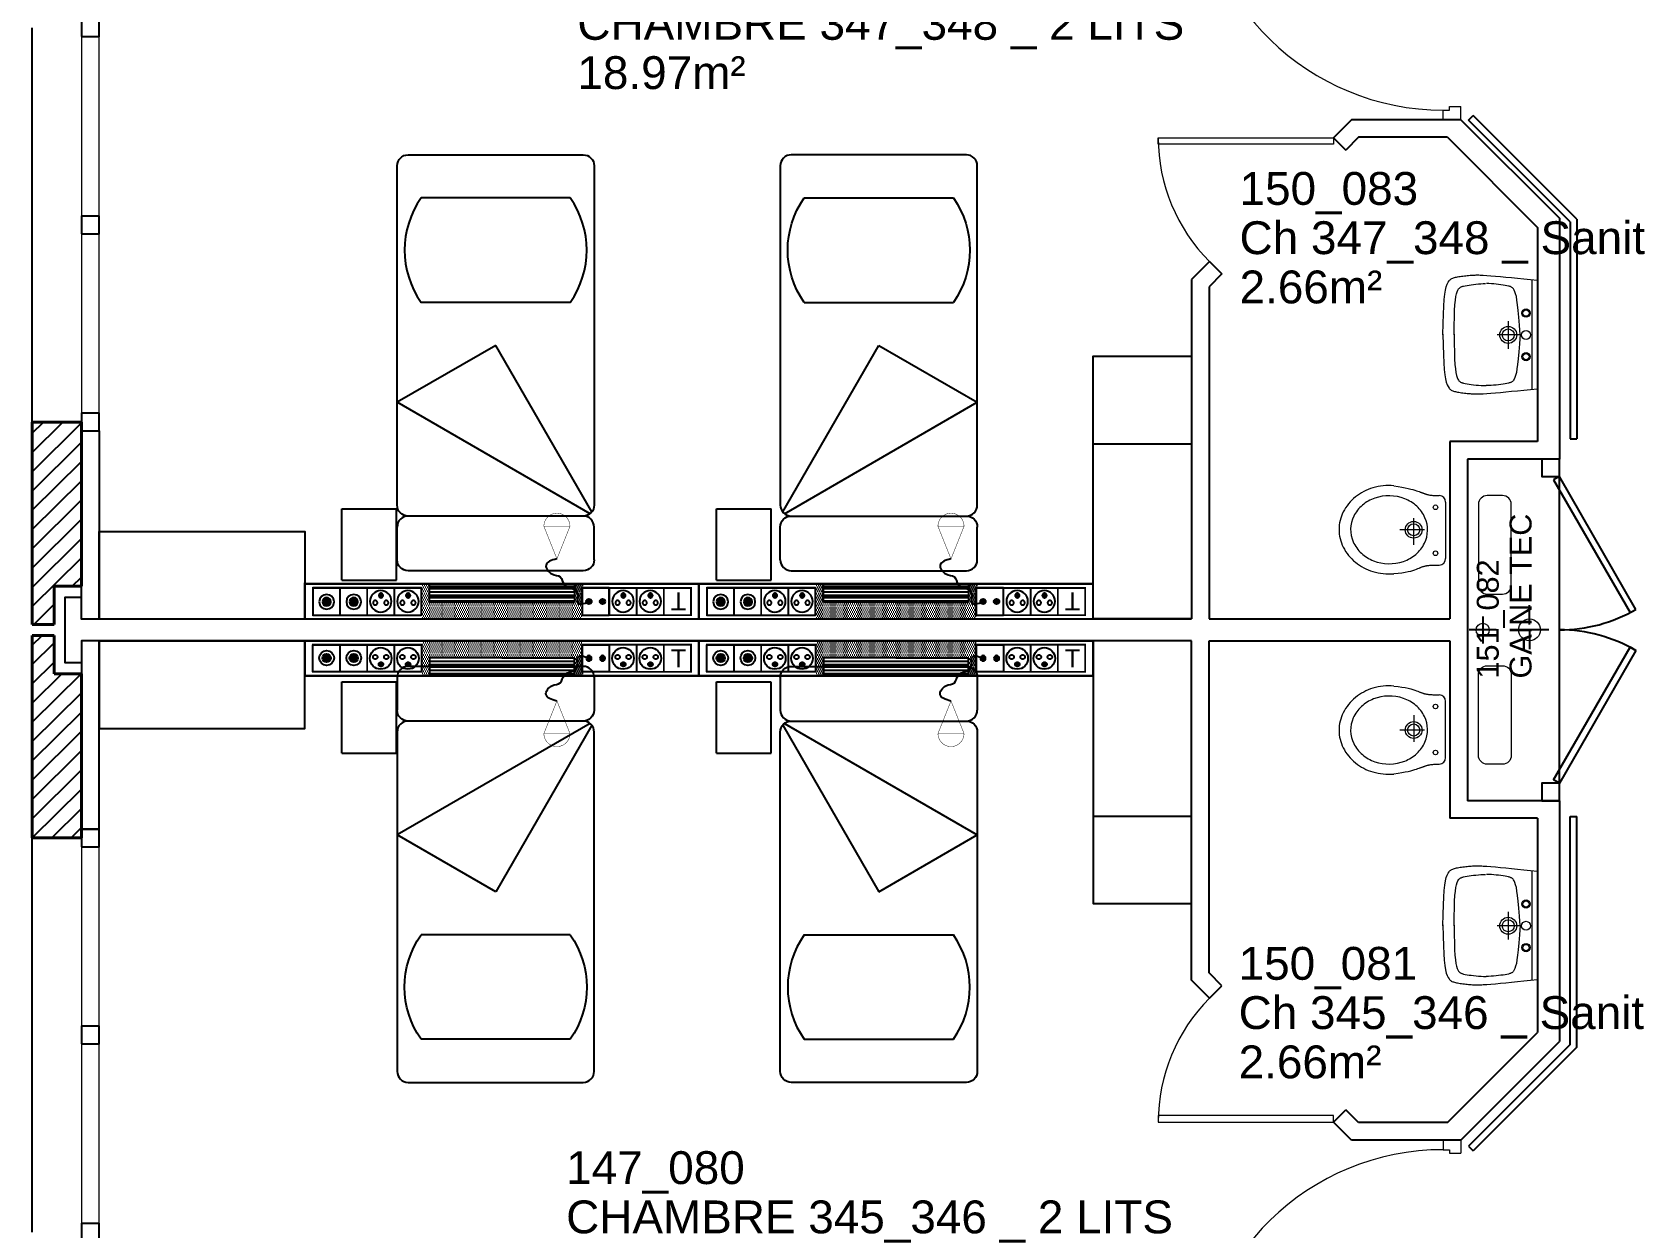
# Model space of a CAD drawing. Header units: metres. Extents: x 143.8 to 210.8, y 45.3 to 115.9.
# Drawn here: x 143.8 to 151.17, y 79.02 to 84.48 of the extents above; entities that cross this region are included whole.
import ezdxf

# ---------------------------------------------------------------- set-up
doc = ezdxf.new("R2010")
doc.units = ezdxf.units.M
doc.header["$LTSCALE"] = 0.6
doc.header["$MEASUREMENT"] = 0
doc.linetypes.add('CONTINU', pattern=[0])
doc.linetypes.add('HIDDEN2', pattern=[0.1875, 0.125, -0.0625])
doc.layers.get('0').update_dxf_attribs({"linetype": 'CONTINUOUS'})
for name, color, linetype in [('009 main courant', 181, 'CONTINUOUS'), ('400 Lits', 150, 'CONTINUOUS'), ('A_AGENC', 204, 'CONTINUOUS'), ('A_EQMP', 142, 'CONTINUOUS'), ('A_Etiqu_Gaine', 8, 'CONTINUOUS'), ('A_Etiqu_Gaine_code', 8, 'CONTINUOUS'), ('A_Etiqu_Local', 8, 'CONTINUOUS'), ('A_HACH_STRUC', 7, 'CONTINUOUS'), ('A_MUR_CLOIS', 8, 'CONTINU'), ('A_MURS_ALÈG', 7, 'CONTINU')]:
    doc.layers.add(name, color=color, linetype=linetype)
for name, color, linetype, lineweight in [('A_CHASS', 4, 'CONTINU', 0), ('A_MURS_STRU', 7, 'CONTINU', 40), ('A_PORTE', 8, 'CONTINU', 0), ('A_SANI', 5, 'CONTINU', 0)]:
    doc.layers.add(name, color=color, linetype=linetype, lineweight=lineweight)
doc.styles.add('Attribut', font='arial.ttf')
pattern_1 = [(0, (-148.712983, -85.579135), (0.0046875, 0.009375), [0, -0.009375])]

# ---------------------------------------------------------------- blocks, each defined once
blk = doc.blocks.new('TIRETTE-LIT')
at = {"layer": 'A_EQMP'}
h = blk.add_hatch(color=256, dxfattribs=at)
h.paths.add_polyline_path([(8.95, 3.75, 1), (6.05, 3.75, 1)])
h.paths.add_polyline_path([(6.05, -3.75, 1), (8.95, -3.75, 1)])
for p, q in [((0, 7.5), (0, -7.5)), ((15, 7.5), (0, 7.5)), ((15, -7.5), (15, 7.5)), ((0, -7.5), (15, -7.5))]:
    blk.add_line(p, q, dxfattribs=at)
at = {"layer": 'A_EQMP', "const_width": 0.24}
for points in [[(31.04, 21.42), (49.04, 28.62)], [(49.04, 28.62), (49.04, 14.22)], [(31.04, 21.42), (49.04, 14.22)]]:
    blk.add_lwpolyline(points, dxfattribs=at)
for points in [[(49.04, 14.22, 1), (49.04, 28.62, 1)], [(49.04, 27.42, 1.477033), (49.04, 27.42)]]:
    blk.add_lwpolyline(points, format="xyb", dxfattribs=at)
at = {"layer": 'A_EQMP'}
for centre in [(7.5, 3.75), (7.5, -3.75)]:
    blk.add_circle(centre, 1.45, dxfattribs=at)
blk.add_spline([(31.1, 21.54), (27.52, 27.45), (22.69, 24.22), (21.08, 19.57), (16.82, 17.32), (12.68, 10.42), (6.83, 9.91), (7.17, 3.87)], degree=3, dxfattribs=at)
blk = doc.blocks.new('A$C01C47C35')
at = {"layer": 'A_EQMP', "linetype": 'Continuous'}
h = blk.add_hatch(dxfattribs=at)
h.set_pattern_fill('DOTS', color=256, scale=0.15, style=0)
h.set_pattern_definition(pattern_1)
edge = h.paths.add_edge_path()
edge.add_line((1.2716, 0.4664), (1.2726, 0.4664))
edge.add_line((1.2726, 0.4664), (1.2726, 0.4839))
edge.add_line((1.2726, 0.4839), (0.5387, 0.4839))
edge.add_line((0.5387, 0.4839), (0.5387, 0.3239))
edge.add_line((0.5387, 0.3239), (0.574, 0.3239))
edge.add_line((0.574, 0.3239), (0.574, 0.4066))
edge.add_line((0.574, 0.4066), (0.905, 0.4066))
edge.add_line((0.905, 0.4066), (1.236, 0.4066))
edge.add_line((1.236, 0.4066), (1.236, 0.3499))
edge.add_spline(control_points=[(1.236, 0.3499), (1.2411, 0.3527), (1.2564, 0.3661), (1.2412, 0.4135), (1.2624, 0.4158), (1.2716, 0.4145)], knot_values=[28.337457, 28.337457, 28.337457, 28.337457, 30.502349, 36.382785, 39.476515, 39.476515, 39.476515, 39.476515], degree=3, periodic=0)
edge.add_line((1.2716, 0.4145), (1.2716, 0.4664))
at = {"layer": 'A_EQMP', "linetype": 'HIDDEN2'}
for points in [[(0.1237, 0.4052, 1), (0.0853, 0.4052, 1)], [(0.2478, 0.4052, 1), (0.2095, 0.4052, 1)], [(0.3424, 0.3767, 1), (0.3629, 0.3767, 1)], [(0.4665, 0.3767, 1), (0.487, 0.3767, 1)], [(1.4493, 0.3767, 1), (1.4697, 0.3767, 1)], [(1.5734, 0.3767, 1), (1.5939, 0.3767, 1)]]:
    blk.add_hatch(color=256, dxfattribs=at).paths.add_polyline_path(points)
at = {"layer": 'A_EQMP'}
h = blk.add_hatch(dxfattribs=at)
h.set_pattern_fill('PLASTI', color=1, scale=0.16551, style=0)
h.set_pattern_definition([(360, (-8.3594, 6.80946), (1e-17, 0.04137741), []), (360, (-8.3594, 6.81463), (1e-17, 0.04137741), []), (360, (-8.3594, 6.819804), (1e-17, 0.04137741), []), (360, (-8.3594, 6.83532), (1e-17, 0.04137741), [])])
h.paths.add_polyline_path([(1.236, 0.3239), (1.236, 0.4066), (0.905, 0.4066), (0.574, 0.4066), (0.574, 0.3239)])
at = {"layer": 'A_EQMP', "linetype": 'Continuous'}
h = blk.add_hatch(dxfattribs=at)
h.set_pattern_fill('DOTS', color=256, scale=0.15, style=0)
h.set_pattern_definition(pattern_1)
edge = h.paths.add_edge_path()
edge.add_spline(control_points=[(1.2716, 0.4145), (1.2624, 0.4158), (1.2412, 0.4135), (1.2564, 0.3661), (1.2411, 0.3527), (1.236, 0.3499)], knot_values=[28.337457, 28.337457, 28.337457, 28.337457, 31.431187, 37.311623, 39.476515, 39.476515, 39.476515, 39.476515], degree=3, periodic=0)
edge.add_line((1.236, 0.3499), (1.236, 0.3239))
edge.add_line((1.236, 0.3239), (1.2739, 0.3239))
edge.add_line((1.2739, 0.3239), (1.2739, 0.3423))
edge.add_line((1.2739, 0.3423), (1.2722, 0.3423))
edge.add_line((1.2722, 0.3423), (1.2722, 0.3423))
edge.add_line((1.2722, 0.3423), (1.2716, 0.3423))
edge.add_line((1.2716, 0.3423), (1.2716, 0.4145))
at = {"layer": 'A_EQMP'}
for p, q in [((0.574, 0.4066), (0.574, 0.3239)), ((0.905, 0.4066), (0.574, 0.4066)), ((0.905, 0.4066), (1.236, 0.4066)), ((1.236, 0.3239), (1.236, 0.4066)), ((0.574, 0.3239), (1.236, 0.3239))]:
    blk.add_line(p, q, dxfattribs=at)
for points, const_width in [([(1.805, 0.3239), (1.805, 0.4839), (0.005, 0.4839), (0.005, 0.3239)], 0.01), ([(0.5378, 0.3423), (0.5378, 0.4664), (0.0412, 0.4664), (0.0412, 0.3423)], 0.00828), ([(1.7688, 0.3423), (1.7688, 0.4664), (1.2722, 0.4664), (1.2722, 0.3423)], 0.00828)]:
    blk.add_lwpolyline(points, close=True, dxfattribs=dict(at, const_width=const_width))
at = {"layer": 'A_EQMP', "linetype": 'Continuous'}
blk.add_lwpolyline([(0.0412, 0.4664), (0.5378, 0.4664), (0.5378, 0.3423), (0.0412, 0.3423)], close=True, dxfattribs=at)
at = {"layer": 'A_EQMP', "const_width": 0.00828}
for points in [[(0.1654, 0.4664), (0.1654, 0.3423)], [(0.2895, 0.4664), (0.2895, 0.3423)], [(0.2895, 0.4664), (0.2895, 0.3423)], [(0.4136, 0.4664), (0.4136, 0.3423)], [(1.3964, 0.4664), (1.3964, 0.3423)], [(1.5205, 0.4664), (1.5205, 0.3423)], [(1.6446, 0.4664), (1.6446, 0.3423)], [(1.7688, 0.4664), (1.7688, 0.3423)]]:
    blk.add_lwpolyline(points, dxfattribs=at)
at = {"layer": 'A_EQMP'}
for centre, radius in [((0.3517, 0.4036), 0.0493), ((0.4759, 0.4036), 0.0493), ((1.4586, 0.4036), 0.0493), ((1.5827, 0.4036), 0.0493), ((0.1045, 0.4058), 0.0338), ((0.1045, 0.4052), 0.0192), ((0.2286, 0.4058), 0.0338), ((0.2286, 0.4052), 0.0192)]:
    blk.add_circle(centre, radius, dxfattribs=at)
at = {"layer": 'A_EQMP', "linetype": 'HIDDEN2'}
for centre in [(0.3265, 0.41), (0.3526, 0.3767), (0.3769, 0.41), (0.4506, 0.41), (0.4768, 0.3767), (0.5011, 0.41), (1.4334, 0.41), (1.4595, 0.3767), (1.4838, 0.41), (1.5575, 0.41), (1.5836, 0.3767), (1.6079, 0.41)]:
    blk.add_circle(centre, 0.0102, dxfattribs=at)
at = {"layer": 'A_EQMP', "linetype": 'HIDDEN2', "xscale": -0.00827548159, "yscale": 0.00827548159, "zscale": 0.00827548159, "rotation": 90}
blk.add_blockref('TIRETTE-LIT', (1.3337, 0.4664), dxfattribs=at)
at = {"layer": 'A_EQMP', "linetype": 'HIDDEN2', "insert": (1.6759, 0.4453), "char_height": 0.082755, "width": 0.124132, "attachment_point": 1}
blk.add_mtext('\\fArial|b0|i0|c0|p34;T', dxfattribs=at)
blk = doc.blocks.new('A_Etiqu_Local')
at = {"style": 'Attribut', "flags": 1}
for tag, p in [('CODE_HOPITAL', (-0.4463, 1.632)), ('CODE_SITE', (-0.4463, 1.407)), ('CODE_BATIMENT', (-0.4463, 1.182)), ('CODE_SECTEUR', (-0.4463, 0.957)), ('CODE_ETAGE', (-0.4463, 0.732)), ('NOM_NORMALISE', (-0.4463, -0.843)), ('SECTEUR_ACTIVITE', (-0.4463, -1.068)), ('SOUS_SECTEUR_ACTIVITE', (-0.4463, -1.293)), ('VOLUME', (-0.4463, -1.518)), ('SERVICE', (-0.4463, -1.743)), ('CODE_UG', (-0.4463, -1.968)), ('CODE_UA', (-0.4463, -2.193)), ('CODE_POLE', (-0.4463, -2.418)), ('OCCUPANT_EXTERNE', (-0.4463, -2.643)), ('DISPONIBILITE', (-0.4463, -2.868)), ('ACCES_HANDICAPES', (-0.4463, -3.093)), ('NATURE_SOL', (-0.4463, -3.318)), ('RISQUE_LABORATOIRE', (-0.4463, -3.543)), ('AMIANTE', (-0.4463, -3.768))]:
    blk.add_attdef(tag, p, '', height=0.15, dxfattribs=at)
at = {"layer": 'A_Etiqu_Local', "style": 'Attribut'}
for tag, p in [('CODE_PIECE', (-0.4463, 0.282)), ('NOM_USAGE', (-0.4463, 0.057)), ('SURFACE', (-0.4463, -0.168))]:
    blk.add_attdef(tag, p, '', height=0.15, dxfattribs=at)
blk = doc.blocks.new('A_Etiqu_Gaine')
at = {"style": 'Attribut', "flags": 1}
for tag, p in [('CODE_HOPITAL', (-0.4323, 0.8651)), ('CODE_SITE', (-0.4323, 0.7151)), ('CODE_BATIMENT', (-0.4323, 0.5651)), ('CODE_SECTEUR', (-0.4323, 0.4151)), ('CODE_ETAGE', (-0.4323, 0.2651)), ('NOM_NORMALISE', (-0.4323, -0.3349)), ('SECTEUR_ACTIVITE', (-0.4323, -0.4849)), ('SOUS_SECTEUR_ACTIVITE', (-0.4323, -0.6349)), ('SURFACE', (-0.4323, -0.7849)), ('CODE_UG', (-0.4323, -0.9349)), ('CODE_POLE', (-0.4323, -1.0849)), ('AMIANTE', (-0.4323, -1.2349))]:
    blk.add_attdef(tag, p, '', height=0.1, dxfattribs=at)
at = {"layer": 'A_Etiqu_Gaine', "style": 'Attribut'}
blk.add_attdef('NOM_USAGE', (-0.4323, -0.1849), '', height=0.1, dxfattribs=at)
at = {"layer": 'A_Etiqu_Gaine_code', "style": 'Attribut'}
blk.add_attdef('CODE_PIECE', (-0.4323, -0.0349), '', height=0.1, dxfattribs=at)
blk = doc.blocks.new('BROCA2-G6')
at = {"layer": '400 Lits', "linetype": 'Continuous'}
for p, q in [((2.225049, 36.125378), (2.225049, 35.975384)), ((3.12505, 36.125378), (3.12505, 35.975384)), ((2.235936, 35.906525), (2.675049, 35.145954)), ((2.243905, 35.914494), (3.12505, 35.405766)), ((2.275048, 35.925381), (3.075051, 35.925381)), ((2.675049, 35.145954), (3.12505, 35.405766))]:
    blk.add_line(p, q, dxfattribs=at)
for points in [[(2.225049, 36.125378, -0.414214), (2.275048, 36.175378), (3.075051, 36.175381, -0.414214), (3.125051, 36.125378)], [(2.225049, 35.975384, 0.414213), (2.275048, 35.925384), (3.075051, 35.925381, 0.414214), (3.125051, 35.975384)], [(3.12505, 35.875652), (3.12505, 34.325382, -0.414213), (3.075051, 34.275382), (2.275048, 34.275379, -0.414214), (2.225048, 34.325382), (2.225049, 35.875652)], [(2.225049, 35.875378, -0.414214), (2.275048, 35.925378), (3.075051, 35.925381, -0.414214), (3.125051, 35.875378)]]:
    blk.add_lwpolyline(points, format="xyb", dxfattribs=at)
blk = doc.blocks.new('BROCA2-G128')
at = {"layer": '400 Lits', "linetype": 'Continuous'}
for p, q in [((2.33426, 34.949219), (3.015839, 34.949219)), ((2.33426, 34.472115), (3.015839, 34.472115))]:
    blk.add_line(p, q, dxfattribs=at)
for start, end in [(145.007771, 214.992539), (325.007913, 34.991933)]:
    blk.add_arc((2.675049, 34.710667), 0.415985, start, end, dxfattribs=at)

msp = doc.modelspace()

# ---------------------------------------------------------------- hatches: boundary and pattern name
at = {"layer": 'A_HACH_STRUC'}
h = msp.add_hatch(dxfattribs=at)
h.set_pattern_fill('ANSI31', color=8, scale=0.5, angle=359.76959, style=0)
h.set_pattern_definition([(44.7696, (143.799855, 80.796205), (-0.044016, 0.0443715), [])])
h.paths.add_polyline_path([(144.0249, 82.696), (143.7999, 82.696), (143.7999, 81.7711), (143.8999, 81.7711), (143.8999, 81.9461), (144.0249, 81.9461)])
h.paths.add_polyline_path([(144.0249, 81.5461), (143.8999, 81.5461), (143.8999, 81.7211), (143.7999, 81.7211), (143.7999, 80.7962), (144.0249, 80.7962)])

# ---------------------------------------------------------------- linework, layer by layer
at = {"layer": '009 main courant', "color": 8, "linetype": 'Continuous'}
for p, q in [((150.3603, 84.0743), (150.3815, 84.0955)), ((150.8249, 83.6096), (150.3603, 84.0743)), ((150.8549, 83.622), (150.3815, 84.0955)), ((150.8249, 83.6096), (150.8249, 82.6186)), ((150.8549, 83.622), (150.8549, 82.6186)), ((150.8249, 82.6187), (150.8549, 82.6186)), ((150.8249, 80.8945), (150.8549, 80.8946)), ((150.8249, 79.8536), (150.8249, 80.8946)), ((150.8549, 79.8412), (150.8549, 80.8946)), ((150.8249, 79.8536), (150.3603, 79.389)), ((150.8549, 79.8412), (150.3815, 79.3678)), ((150.3603, 79.389), (150.3815, 79.3678))]:
    msp.add_line(p, q, dxfattribs=at)
at = {"layer": 'A_AGENC', "color": 8, "linetype": 'Continuous'}
for p, q in [((150.7749, 82.4465), (150.7489, 82.4315)), ((150.7489, 82.4315), (151.0989, 81.8253)), ((151.1249, 81.8403), (150.7749, 82.4465)), ((151.0989, 81.8253), (151.1249, 81.8403)), ((150.7489, 81.0615), (151.0989, 81.6677)), ((151.1249, 81.6527), (150.7749, 81.0465)), ((151.0989, 81.6677), (151.1249, 81.6527)), ((150.7749, 81.0465), (150.7489, 81.0615))]:
    msp.add_line(p, q, dxfattribs=at)
for points in [[(150.7749, 82.5265), (150.6949, 82.5265), (150.6949, 82.4465), (150.7749, 82.4465)], [(150.7749, 81.0465), (150.6949, 81.0465), (150.6949, 80.9665), (150.7749, 80.9665), (150.7749, 82.5265)]]:
    msp.add_lwpolyline(points, dxfattribs=at)
for centre, start, end in [((150.7749, 82.4465), 270, 300), ((150.7749, 81.0465), 59.99999, 90)]:
    msp.add_arc(centre, 0.7, start, end, dxfattribs=at)
at = {"layer": 'A_CHASS', "color": 8, "linetype": 'Continuous'}
for p, q in [((144.0249, 84.456), (144.0249, 82.736)), ((144.1049, 82.736), (144.1049, 84.456)), ((144.0249, 80.7561), (144.0249, 79.0361)), ((144.1049, 79.0361), (144.1049, 80.7561))]:
    msp.add_line(p, q, dxfattribs=at)
at = {"layer": 'A_EQMP', "color": 8, "linetype": 'Continuous'}
for p, q in [((148.6449, 82.5967), (149.0949, 82.5967)), ((145.2134, 82.2994), (145.4634, 82.2994)), ((145.2134, 81.9743), (145.2134, 82.2994)), ((145.4634, 81.9743), (145.4634, 82.2994)), ((146.9249, 82.2994), (147.1749, 82.2994)), ((146.9249, 81.9743), (146.9249, 82.2994)), ((147.1749, 81.9743), (147.1749, 82.2994)), ((145.2134, 81.9743), (145.4634, 81.9743)), ((146.9249, 81.9743), (147.1749, 81.9743)), ((150.6387, 81.7716), (150.6387, 81.8595)), ((150.4249, 81.8081), (150.4249, 81.6851)), ((150.4864, 81.7466), (150.3634, 81.7466)), ((150.7265, 81.7466), (150.5508, 81.7466)), ((150.6387, 81.7466), (150.6387, 81.6587)), ((145.2134, 81.1836), (145.2134, 81.5088)), ((145.2134, 81.5088), (145.4634, 81.5088)), ((145.4634, 81.1831), (145.4634, 81.5082)), ((146.9249, 81.1836), (146.9249, 81.5088)), ((146.9249, 81.5088), (147.1749, 81.5088)), ((147.1749, 81.1831), (147.1749, 81.5082)), ((145.2134, 81.1836), (145.4634, 81.1836)), ((146.9249, 81.1836), (147.1749, 81.1836)), ((148.6449, 80.8965), (149.0949, 80.8965))]:
    msp.add_line(p, q, dxfattribs=at)
for points in [[(149.0949, 81.7967), (148.6449, 81.7967), (148.6449, 82.9967), (149.0949, 82.9967)], [(145.0449, 81.796), (144.1049, 81.796), (144.1049, 82.196), (145.0449, 82.196)], [(145.0449, 81.6958), (144.1049, 81.6958), (144.1049, 81.2958), (145.0449, 81.2958)], [(149.0949, 81.6965), (148.6449, 81.6965), (148.6449, 80.4965), (149.0949, 80.4965)]]:
    msp.add_lwpolyline(points, close=True, dxfattribs=at)
at = {"layer": 'A_MUR_CLOIS', "color": 8, "linetype": 'Continuous'}
for p, q in [((149.8249, 84.0765), (149.7428, 83.9944)), ((150.3249, 84.0765), (149.8249, 84.0765)), ((150.3249, 84.0765), (150.7749, 83.6265)), ((149.7428, 83.9944), (149.7993, 83.9378)), ((149.8581, 83.9965), (149.7993, 83.9378)), ((150.2635, 83.9965), (149.8581, 83.9965)), ((150.2635, 83.9965), (150.6749, 83.5851)), ((150.7749, 83.6265), (150.7749, 82.5265)), ((150.6749, 83.5851), (150.6749, 82.6065)), ((149.1771, 83.4287), (149.0949, 83.3465)), ((149.1771, 83.4287), (149.2336, 83.3721)), ((149.0949, 83.3465), (149.0949, 81.7965)), ((149.2336, 83.3721), (149.1749, 83.3134)), ((149.1749, 83.3134), (149.1749, 81.7965)), ((150.6749, 82.6065), (150.2754, 82.6065)), ((150.2754, 82.6065), (150.2754, 81.7965)), ((150.7749, 82.5265), (150.3554, 82.5265)), ((150.3554, 82.5265), (150.3554, 80.9665)), ((144.0249, 81.7965), (149.0949, 81.7965)), ((149.1749, 81.7965), (150.2754, 81.7965)), ((149.0949, 81.6965), (144.0249, 81.6965)), ((149.0949, 80.1465), (149.0949, 81.6965)), ((149.1749, 80.1796), (149.1749, 81.6965)), ((149.1749, 81.6965), (150.2754, 81.6965)), ((150.2754, 81.6965), (150.2754, 80.8865)), ((150.7749, 80.9665), (150.3554, 80.9665)), ((150.7749, 80.9665), (150.7749, 79.8665)), ((150.6749, 80.8865), (150.2754, 80.8865)), ((150.6749, 80.8865), (150.6749, 79.9079)), ((149.1771, 80.0644), (149.0949, 80.1465)), ((149.2336, 80.1209), (149.1749, 80.1796)), ((149.1771, 80.0644), (149.2336, 80.1209)), ((150.2635, 79.4965), (150.6749, 79.9079)), ((150.3249, 79.4165), (150.7749, 79.8665)), ((149.7428, 79.4987), (149.7993, 79.5552)), ((149.8581, 79.4965), (149.7993, 79.5552)), ((149.8249, 79.4165), (149.7428, 79.4987)), ((150.2635, 79.4965), (149.8581, 79.4965)), ((150.3249, 79.4165), (149.8249, 79.4165))]:
    msp.add_line(p, q, dxfattribs=at)
for points in [[(144.0249, 84.456), (144.1049, 84.456), (144.1049, 84.536), (144.0249, 84.536)], [(144.0249, 83.556), (144.1049, 83.556), (144.1049, 83.636), (144.0249, 83.636)], [(144.0249, 82.656), (144.1049, 82.656), (144.1049, 82.736), (144.0249, 82.736)], [(144.0249, 82.656), (144.1049, 82.656), (144.1049, 81.7959), (144.0249, 81.7959)], [(144.0249, 80.8361), (144.1049, 80.8361), (144.1049, 81.6962), (144.0249, 81.6962)], [(144.0249, 80.7561), (144.1049, 80.7561), (144.1049, 80.8361), (144.0249, 80.8361)], [(144.0249, 79.8561), (144.1049, 79.8561), (144.1049, 79.9361), (144.0249, 79.9361)], [(144.0249, 78.9561), (144.1049, 78.9561), (144.1049, 79.0361), (144.0249, 79.0361)]]:
    msp.add_lwpolyline(points, close=True, dxfattribs=at)
msp.add_lwpolyline([(144.0249, 81.5961), (143.9499, 81.5961), (143.9499, 81.8961), (144.0249, 81.8961)], dxfattribs=at)
at = {"layer": 'A_MURS_ALÈG', "color": 8, "ltscale": 200}
for p, q in [((143.7999, 82.696), (143.7999, 84.4963)), ((143.7999, 78.9961), (143.7999, 80.7962))]:
    msp.add_line(p, q, dxfattribs=at)
at = {"layer": 'A_MURS_STRU', "color": 8, "linetype": 'Continuous'}
for p, q in [((143.7999, 82.696), (144.0249, 82.696)), ((143.7999, 81.7711), (143.7999, 82.696)), ((144.0249, 81.9461), (144.0249, 82.696)), ((143.8999, 81.9461), (144.0249, 81.9461)), ((143.8999, 81.7711), (143.8999, 81.9461)), ((143.7999, 81.7711), (143.8999, 81.7711)), ((143.7999, 81.7211), (143.7999, 80.7962)), ((143.7999, 81.7211), (143.8999, 81.7211)), ((143.8999, 81.7211), (143.8999, 81.5461)), ((143.8999, 81.5461), (144.0249, 81.5461)), ((144.0249, 81.5461), (144.0249, 80.7962)), ((143.7999, 80.7962), (144.0249, 80.7962))]:
    msp.add_line(p, q, dxfattribs=at)
at = {"layer": 'A_PORTE', "color": 8, "linetype": 'Continuous'}
for p, q in [((150.2449, 84.1204), (150.2727, 84.1204)), ((150.2449, 84.0765), (150.2449, 84.1204)), ((150.2727, 84.1364), (150.3249, 84.1364)), ((150.2727, 84.1204), (150.2727, 84.1364)), ((150.3249, 84.0765), (150.3249, 84.1364)), ((150.3249, 84.0765), (150.2449, 84.0765)), ((150.3249, 79.4165), (150.2449, 79.4165)), ((150.2449, 79.4165), (150.2449, 79.3726)), ((150.3249, 79.4165), (150.3249, 79.3566)), ((150.2449, 79.3726), (150.2727, 79.3726)), ((150.2727, 79.3726), (150.2727, 79.3566)), ((150.2727, 79.3566), (150.3249, 79.3566))]:
    msp.add_line(p, q, dxfattribs=at)
for points in [[(149.7428, 83.9644), (148.9428, 83.9644), (148.9428, 83.9944), (149.7428, 83.9944)], [(149.7428, 79.5287), (148.9428, 79.5287), (148.9428, 79.4987), (149.7428, 79.4987)]]:
    msp.add_lwpolyline(points, close=True, dxfattribs=at)
for centre, radius, start, end in [((150.2449, 85.2524), 1.132, 181.51862, 270), ((149.7428, 83.9944), 0.8, 179.99999, 225.00001), ((149.7428, 79.4987), 0.8, 134.99999, 179.99999), ((150.2449, 78.2406), 1.132, 90, 178.48138)]:
    msp.add_arc(centre, radius, start, end, dxfattribs=at)
at = {"layer": 'A_SANI', "color": 8, "linetype": 'Continuous'}
for p, q in [((150.255, 83.2988), (150.2584, 83.3139)), ((150.2584, 83.3139), (150.2623, 83.3254)), ((150.2623, 83.3254), (150.2665, 83.3341)), ((150.2665, 83.3341), (150.271, 83.3408)), ((150.271, 83.3408), (150.2734, 83.3435)), ((150.2734, 83.3435), (150.2759, 83.3459)), ((150.2759, 83.3459), (150.2786, 83.3481)), ((150.2786, 83.3481), (150.2814, 83.35)), ((150.2814, 83.35), (150.2845, 83.3516)), ((150.2845, 83.3516), (150.2878, 83.3531)), ((150.2878, 83.3531), (150.2915, 83.3545)), ((150.2915, 83.3545), (150.2956, 83.3557)), ((150.2956, 83.3557), (150.3, 83.3568)), ((150.3, 83.3568), (150.3048, 83.3579)), ((150.3048, 83.3579), (150.3102, 83.3589)), ((150.3102, 83.3589), (150.3159, 83.3599)), ((150.3159, 83.3599), (150.3219, 83.3609)), ((150.3219, 83.3609), (150.3282, 83.3618)), ((150.3282, 83.3618), (150.3347, 83.3627)), ((150.3347, 83.3627), (150.3412, 83.3635)), ((150.3412, 83.3635), (150.3478, 83.3642)), ((150.3478, 83.3642), (150.3543, 83.3649)), ((150.3543, 83.3649), (150.3607, 83.3655)), ((150.3607, 83.3655), (150.3669, 83.3661)), ((150.3669, 83.3661), (150.3728, 83.3666)), ((150.3728, 83.3666), (150.3785, 83.3669)), ((150.3785, 83.3669), (150.3841, 83.3672)), ((150.3841, 83.3672), (150.3897, 83.3674)), ((150.3897, 83.3674), (150.3953, 83.3676)), ((150.3953, 83.3676), (150.4012, 83.3676)), ((150.4012, 83.3676), (150.4072, 83.3675)), ((150.4072, 83.3675), (150.4136, 83.3673)), ((150.4136, 83.3673), (150.4204, 83.3671)), ((150.4204, 83.3671), (150.4277, 83.3667)), ((150.4277, 83.3667), (150.444, 83.3656)), ((150.444, 83.3656), (150.4626, 83.3642)), ((150.4626, 83.3642), (150.4833, 83.3624)), ((150.4833, 83.3624), (150.5059, 83.3603)), ((150.5059, 83.3603), (150.5304, 83.3579)), ((150.5304, 83.3579), (150.5565, 83.3553)), ((150.5565, 83.3553), (150.5842, 83.3525)), ((150.5842, 83.3525), (150.6132, 83.3496)), ((150.6132, 83.3496), (150.6435, 83.3466)), ((150.6435, 83.3466), (150.6749, 83.3435)), ((150.65, 83.3435), (150.65, 82.8481)), ((150.6749, 83.3435), (150.6749, 82.8481)), ((150.247, 83.2252), (150.2492, 83.2552)), ((150.2492, 83.2552), (150.2519, 83.2795)), ((150.2519, 83.2795), (150.255, 83.2988)), ((150.244, 83.1453), (150.2452, 83.1888)), ((150.2452, 83.1888), (150.247, 83.2252)), ((150.5414, 83.1571), (150.5414, 83.0306)), ((150.2432, 83.0938), (150.244, 83.1453)), ((150.2432, 83.0978), (150.244, 83.0463)), ((150.5924, 83.0938), (150.4903, 83.0938)), ((150.244, 83.0463), (150.2452, 83.0028)), ((150.2452, 83.0028), (150.247, 82.9664)), ((150.247, 82.9664), (150.2492, 82.9364)), ((150.2492, 82.9364), (150.2519, 82.9121)), ((150.2519, 82.9121), (150.255, 82.8928)), ((150.255, 82.8928), (150.2584, 82.8777)), ((150.2584, 82.8777), (150.2623, 82.8662)), ((150.2623, 82.8662), (150.2665, 82.8575)), ((150.2665, 82.8575), (150.271, 82.8509)), ((150.271, 82.8509), (150.2734, 82.8481)), ((150.2734, 82.8481), (150.2759, 82.8457)), ((150.2759, 82.8457), (150.2786, 82.8435)), ((150.2786, 82.8435), (150.2814, 82.8416)), ((150.2814, 82.8416), (150.2845, 82.84)), ((150.2845, 82.84), (150.2878, 82.8385)), ((150.2878, 82.8385), (150.2915, 82.8371)), ((150.2915, 82.8371), (150.2956, 82.8359)), ((150.2956, 82.8359), (150.3, 82.8348)), ((150.3, 82.8348), (150.3048, 82.8337)), ((150.3048, 82.8337), (150.3102, 82.8327)), ((150.3102, 82.8327), (150.3159, 82.8317)), ((150.3159, 82.8317), (150.3219, 82.8307)), ((150.3219, 82.8307), (150.3282, 82.8298)), ((150.3282, 82.8298), (150.3347, 82.8289)), ((150.3347, 82.8289), (150.3412, 82.8281)), ((150.3412, 82.8281), (150.3478, 82.8274)), ((150.3478, 82.8274), (150.3543, 82.8267)), ((150.3543, 82.8267), (150.3607, 82.8261)), ((150.3607, 82.8261), (150.3669, 82.8255)), ((150.3669, 82.8255), (150.3728, 82.8251)), ((150.3728, 82.8251), (150.3785, 82.8247)), ((150.3785, 82.8247), (150.3841, 82.8244)), ((150.3841, 82.8244), (150.3897, 82.8242)), ((150.3897, 82.8242), (150.3953, 82.8241)), ((150.3953, 82.8241), (150.4012, 82.824)), ((150.4012, 82.824), (150.4072, 82.8241)), ((150.4072, 82.8241), (150.4136, 82.8243)), ((150.4136, 82.8243), (150.4204, 82.8245)), ((150.4204, 82.8245), (150.4277, 82.8249)), ((150.4277, 82.8249), (150.444, 82.826)), ((150.444, 82.826), (150.4626, 82.8274)), ((150.4626, 82.8274), (150.4833, 82.8292)), ((150.4833, 82.8292), (150.5059, 82.8313)), ((150.5059, 82.8313), (150.5304, 82.8337)), ((150.5304, 82.8337), (150.5565, 82.8363)), ((150.5565, 82.8363), (150.5842, 82.8391)), ((150.5842, 82.8391), (150.6132, 82.842)), ((150.6132, 82.842), (150.6435, 82.8451)), ((150.6435, 82.8451), (150.6749, 82.8481)), ((150.2234, 82.3602), (150.2265, 82.3601)), ((150.2554, 82.3301), (150.2554, 82.0729)), ((150.1584, 82.2039), (150.0461, 82.2039)), ((150.1096, 82.1356), (150.1096, 82.2576)), ((150.2234, 82.0428), (150.2265, 82.0429)), ((150.2234, 81.4504), (150.2265, 81.4502)), ((150.2554, 81.1631), (150.2554, 81.4203)), ((150.1096, 81.3576), (150.1096, 81.2355)), ((150.1584, 81.2892), (150.0461, 81.2892)), ((150.2234, 81.133), (150.2265, 81.1331)), ((150.2759, 80.6473), (150.2786, 80.6495)), ((150.2786, 80.6495), (150.2814, 80.6514)), ((150.2814, 80.6514), (150.2845, 80.653)), ((150.2845, 80.653), (150.2878, 80.6545)), ((150.2878, 80.6545), (150.2915, 80.6559)), ((150.2915, 80.6559), (150.2956, 80.6571)), ((150.2956, 80.6571), (150.3, 80.6582)), ((150.3, 80.6582), (150.3048, 80.6593)), ((150.3048, 80.6593), (150.3102, 80.6603)), ((150.3102, 80.6603), (150.3159, 80.6613)), ((150.3159, 80.6613), (150.3219, 80.6623)), ((150.3219, 80.6623), (150.3282, 80.6632)), ((150.3282, 80.6632), (150.3347, 80.6641)), ((150.3347, 80.6641), (150.3412, 80.6649)), ((150.3412, 80.6649), (150.3478, 80.6656)), ((150.3478, 80.6656), (150.3543, 80.6663)), ((150.3543, 80.6663), (150.3607, 80.6669)), ((150.3607, 80.6669), (150.3669, 80.6675)), ((150.3669, 80.6675), (150.3728, 80.6679)), ((150.3728, 80.6679), (150.3785, 80.6683)), ((150.3785, 80.6683), (150.3841, 80.6686)), ((150.3841, 80.6686), (150.3897, 80.6688)), ((150.3897, 80.6688), (150.3953, 80.669)), ((150.3953, 80.669), (150.4012, 80.669)), ((150.4012, 80.669), (150.4072, 80.6689)), ((150.4072, 80.6689), (150.4136, 80.6687)), ((150.4136, 80.6687), (150.4204, 80.6685)), ((150.4204, 80.6685), (150.4277, 80.6681)), ((150.4277, 80.6681), (150.444, 80.667)), ((150.444, 80.667), (150.4626, 80.6656)), ((150.4626, 80.6656), (150.4833, 80.6638)), ((150.4833, 80.6638), (150.5059, 80.6617)), ((150.5059, 80.6617), (150.5304, 80.6593)), ((150.5304, 80.6593), (150.5565, 80.6567)), ((150.5565, 80.6567), (150.5842, 80.6539)), ((150.5842, 80.6539), (150.6132, 80.651)), ((150.6132, 80.651), (150.6435, 80.6479)), ((150.2492, 80.5566), (150.2519, 80.5809)), ((150.2519, 80.5809), (150.255, 80.6002)), ((150.255, 80.6002), (150.2584, 80.6153)), ((150.2584, 80.6153), (150.2623, 80.6268)), ((150.2623, 80.6268), (150.2665, 80.6355)), ((150.2665, 80.6355), (150.271, 80.6421)), ((150.271, 80.6421), (150.2734, 80.6449)), ((150.2734, 80.6449), (150.2759, 80.6473)), ((150.6435, 80.6479), (150.6749, 80.6449)), ((150.65, 80.6449), (150.65, 80.1495)), ((150.6749, 80.6449), (150.6749, 80.1495)), ((150.2452, 80.4902), (150.247, 80.5266)), ((150.247, 80.5266), (150.2492, 80.5566)), ((150.2432, 80.3952), (150.244, 80.4466)), ((150.244, 80.4466), (150.2452, 80.4902)), ((150.5414, 80.4585), (150.5414, 80.332)), ((150.2432, 80.3992), (150.244, 80.3477)), ((150.5924, 80.3952), (150.4903, 80.3952)), ((150.244, 80.3477), (150.2452, 80.3042)), ((150.2452, 80.3042), (150.247, 80.2678)), ((150.247, 80.2678), (150.2492, 80.2378)), ((150.2492, 80.2378), (150.2519, 80.2135)), ((150.2519, 80.2135), (150.255, 80.1942)), ((150.255, 80.1942), (150.2584, 80.1791)), ((150.2584, 80.1791), (150.2623, 80.1676)), ((150.2623, 80.1676), (150.2665, 80.1589)), ((150.2665, 80.1589), (150.271, 80.1522)), ((150.271, 80.1522), (150.2734, 80.1495)), ((150.2734, 80.1495), (150.2759, 80.1471)), ((150.2759, 80.1471), (150.2786, 80.1449)), ((150.2786, 80.1449), (150.2814, 80.143)), ((150.2814, 80.143), (150.2845, 80.1414)), ((150.2845, 80.1414), (150.2878, 80.1399)), ((150.2878, 80.1399), (150.2915, 80.1385)), ((150.2915, 80.1385), (150.2956, 80.1373)), ((150.2956, 80.1373), (150.3, 80.1362)), ((150.3, 80.1362), (150.3048, 80.1351)), ((150.3048, 80.1351), (150.3102, 80.1341)), ((150.3102, 80.1341), (150.3159, 80.1331)), ((150.3159, 80.1331), (150.3219, 80.1321)), ((150.5059, 80.1327), (150.5304, 80.1351)), ((150.5304, 80.1351), (150.5565, 80.1377)), ((150.5565, 80.1377), (150.5842, 80.1405)), ((150.5842, 80.1405), (150.6132, 80.1434)), ((150.6132, 80.1434), (150.6435, 80.1464)), ((150.6435, 80.1464), (150.6749, 80.1495)), ((150.3219, 80.1321), (150.3282, 80.1312)), ((150.3282, 80.1312), (150.3347, 80.1303)), ((150.3347, 80.1303), (150.3412, 80.1295)), ((150.3412, 80.1295), (150.3478, 80.1288)), ((150.3478, 80.1288), (150.3543, 80.1281)), ((150.3543, 80.1281), (150.3607, 80.1275)), ((150.3607, 80.1275), (150.3669, 80.1269)), ((150.3669, 80.1269), (150.3728, 80.1264)), ((150.3728, 80.1264), (150.3785, 80.1261)), ((150.3785, 80.1261), (150.3841, 80.1258)), ((150.3841, 80.1258), (150.3897, 80.1256)), ((150.3897, 80.1256), (150.3953, 80.1254)), ((150.3953, 80.1254), (150.4012, 80.1254)), ((150.4012, 80.1254), (150.4072, 80.1255)), ((150.4072, 80.1255), (150.4136, 80.1257)), ((150.4136, 80.1257), (150.4204, 80.1259)), ((150.4204, 80.1259), (150.4277, 80.1263)), ((150.4277, 80.1263), (150.444, 80.1274)), ((150.444, 80.1274), (150.4626, 80.1288)), ((150.4626, 80.1288), (150.4833, 80.1306)), ((150.4833, 80.1306), (150.5059, 80.1327))]:
    msp.add_line(p, q, dxfattribs=at)
for points in [[(150.294, 83.0936), (150.2944, 83.1376), (150.2953, 83.1748), (150.2966, 83.2059), (150.2983, 83.2315), (150.3004, 83.2522), (150.3028, 83.2687), (150.3054, 83.2814), (150.3084, 83.2911), (150.3115, 83.2984), (150.3148, 83.3038), (150.3148, 83.3038), (150.3165, 83.306), (150.3183, 83.3079), (150.3202, 83.3096), (150.3221, 83.3111), (150.3242, 83.3123), (150.3265, 83.3135), (150.329, 83.3145), (150.3317, 83.3154), (150.3346, 83.3162), (150.3379, 83.317), (150.3379, 83.317), (150.3452, 83.3186), (150.3535, 83.3202), (150.3628, 83.3217), (150.3727, 83.3231), (150.3832, 83.3244), (150.3941, 83.3255), (150.4052, 83.3265), (150.4163, 83.3273), (150.4274, 83.3279), (150.4381, 83.3283)], [(150.5961, 83.0936), (150.5931, 83.1376), (150.5902, 83.1748), (150.5873, 83.2059), (150.5844, 83.2315), (150.5814, 83.2522), (150.5785, 83.2687), (150.5754, 83.2814), (150.5723, 83.2911), (150.5691, 83.2984), (150.5658, 83.3038), (150.5658, 83.3038), (150.5641, 83.306), (150.5623, 83.3079), (150.5605, 83.3096), (150.5585, 83.3111), (150.5564, 83.3123), (150.5541, 83.3135), (150.5516, 83.3145), (150.5489, 83.3154), (150.546, 83.3162), (150.5428, 83.317), (150.5428, 83.317), (150.5354, 83.3186), (150.5271, 83.3202), (150.5179, 83.3217), (150.5079, 83.3231), (150.4974, 83.3244), (150.4865, 83.3255), (150.4754, 83.3265), (150.4643, 83.3273), (150.4532, 83.3279), (150.4425, 83.3283)], [(150.294, 83.097), (150.2944, 83.053), (150.2953, 83.0158), (150.2966, 82.9846), (150.2983, 82.959), (150.3004, 82.9383), (150.3028, 82.9219), (150.3054, 82.9091), (150.3084, 82.8994), (150.3115, 82.8922), (150.3148, 82.8867), (150.3148, 82.8867), (150.3165, 82.8845), (150.3183, 82.8826), (150.3202, 82.8809), (150.3221, 82.8795), (150.3242, 82.8782), (150.3265, 82.8771), (150.329, 82.8761), (150.3317, 82.8752), (150.3346, 82.8743), (150.3379, 82.8735), (150.3379, 82.8735), (150.3452, 82.8719), (150.3535, 82.8704), (150.3628, 82.8689), (150.3728, 82.8675), (150.3835, 82.8662), (150.3946, 82.865), (150.4059, 82.864), (150.4175, 82.8632), (150.429, 82.8626), (150.4403, 82.8622)], [(150.5961, 83.097), (150.5931, 83.053), (150.5902, 83.0158), (150.5873, 82.9846), (150.5844, 82.959), (150.5814, 82.9383), (150.5785, 82.9219), (150.5754, 82.9091), (150.5723, 82.8994), (150.5691, 82.8922), (150.5658, 82.8867), (150.5658, 82.8867), (150.5641, 82.8845), (150.5623, 82.8826), (150.5605, 82.8809), (150.5585, 82.8795), (150.5564, 82.8782), (150.5541, 82.8771), (150.5516, 82.8761), (150.5489, 82.8752), (150.546, 82.8743), (150.5428, 82.8735), (150.5428, 82.8735), (150.5354, 82.8719), (150.5271, 82.8704), (150.5178, 82.8689), (150.5078, 82.8675), (150.4971, 82.8662), (150.4861, 82.865), (150.4747, 82.864), (150.4632, 82.8632), (150.4516, 82.8626), (150.4403, 82.8622)], [(150.0193, 82.4041), (150.0386, 82.4012), (150.0558, 82.3983), (150.071, 82.3954), (150.0843, 82.3926), (150.096, 82.3899), (150.1061, 82.3873), (150.1149, 82.3847), (150.1225, 82.3824), (150.1291, 82.3801), (150.1348, 82.3781), (150.1348, 82.3781), (150.1374, 82.3771), (150.1399, 82.3762), (150.1422, 82.3754), (150.1444, 82.3745), (150.1466, 82.3737), (150.1487, 82.3729), (150.1507, 82.3722), (150.1528, 82.3714), (150.1548, 82.3707), (150.1569, 82.3699), (150.1569, 82.3699), (150.159, 82.3692), (150.1612, 82.3685), (150.1634, 82.3678), (150.1657, 82.3671), (150.1679, 82.3664), (150.1702, 82.3657), (150.1725, 82.3651), (150.1748, 82.3645), (150.1771, 82.3639), (150.1793, 82.3634), (150.1793, 82.3634), (150.1837, 82.3626), (150.1881, 82.3618), (150.1924, 82.3613), (150.1966, 82.3609), (150.2009, 82.3606), (150.2052, 82.3604), (150.2096, 82.3603), (150.214, 82.3602), (150.2186, 82.3602), (150.2234, 82.3602)], [(150.0193, 82.0037), (150.0386, 82.0054), (150.0558, 82.0075), (150.071, 82.01), (150.0843, 82.0126), (150.096, 82.0155), (150.1061, 82.0184), (150.1149, 82.0213), (150.1225, 82.0241), (150.1291, 82.0268), (150.1348, 82.0292), (150.1348, 82.0292), (150.1374, 82.0303), (150.1399, 82.0314), (150.1422, 82.0323), (150.1444, 82.0332), (150.1466, 82.034), (150.1487, 82.0348), (150.1507, 82.0355), (150.1528, 82.0361), (150.1548, 82.0367), (150.1569, 82.0373), (150.1569, 82.0373), (150.159, 82.0378), (150.1612, 82.0383), (150.1634, 82.0388), (150.1657, 82.0392), (150.1679, 82.0396), (150.1702, 82.04), (150.1725, 82.0403), (150.1748, 82.0406), (150.1771, 82.0409), (150.1793, 82.0412), (150.1793, 82.0412), (150.1837, 82.0416), (150.1881, 82.042), (150.1924, 82.0422), (150.1966, 82.0424), (150.2009, 82.0426), (150.2052, 82.0427), (150.2096, 82.0428), (150.214, 82.0428), (150.2186, 82.0428), (150.2234, 82.0428)], [(150.0193, 81.4894), (150.0386, 81.4877), (150.0558, 81.4856), (150.071, 81.4832), (150.0843, 81.4805), (150.096, 81.4777), (150.1061, 81.4748), (150.1149, 81.4719), (150.1225, 81.469), (150.1291, 81.4664), (150.1348, 81.4639), (150.1348, 81.4639), (150.1374, 81.4628), (150.1399, 81.4618), (150.1422, 81.4609), (150.1444, 81.46), (150.1466, 81.4592), (150.1487, 81.4584), (150.1507, 81.4577), (150.1528, 81.457), (150.1548, 81.4564), (150.1569, 81.4559), (150.1569, 81.4559), (150.159, 81.4553), (150.1612, 81.4548), (150.1634, 81.4544), (150.1657, 81.4539), (150.1679, 81.4535), (150.1702, 81.4532), (150.1725, 81.4528), (150.1748, 81.4525), (150.1771, 81.4522), (150.1793, 81.452), (150.1793, 81.452), (150.1837, 81.4516), (150.1881, 81.4512), (150.1924, 81.4509), (150.1966, 81.4507), (150.2009, 81.4506), (150.2052, 81.4505), (150.2096, 81.4504), (150.214, 81.4504), (150.2186, 81.4504), (150.2234, 81.4504)], [(150.0193, 81.089), (150.0386, 81.092), (150.0558, 81.0949), (150.071, 81.0977), (150.0843, 81.1005), (150.096, 81.1033), (150.1061, 81.1059), (150.1149, 81.1084), (150.1225, 81.1108), (150.1291, 81.113), (150.1348, 81.1151), (150.1348, 81.1151), (150.1374, 81.116), (150.1399, 81.1169), (150.1422, 81.1178), (150.1444, 81.1186), (150.1466, 81.1195), (150.1487, 81.1202), (150.1507, 81.121), (150.1528, 81.1217), (150.1548, 81.1225), (150.1569, 81.1232), (150.1569, 81.1232), (150.159, 81.1239), (150.1612, 81.1247), (150.1634, 81.1254), (150.1657, 81.1261), (150.1679, 81.1268), (150.1702, 81.1274), (150.1725, 81.1281), (150.1748, 81.1287), (150.1771, 81.1292), (150.1793, 81.1297), (150.1793, 81.1297), (150.1837, 81.1306), (150.1881, 81.1313), (150.1924, 81.1319), (150.1966, 81.1323), (150.2009, 81.1326), (150.2052, 81.1328), (150.2096, 81.1329), (150.214, 81.133), (150.2186, 81.133), (150.2234, 81.133)], [(150.294, 80.395), (150.2944, 80.4389), (150.2953, 80.4762), (150.2966, 80.5073), (150.2983, 80.5329), (150.3004, 80.5536), (150.3028, 80.5701), (150.3054, 80.5828), (150.3084, 80.5925), (150.3115, 80.5998), (150.3148, 80.6052), (150.3148, 80.6052), (150.3165, 80.6074), (150.3183, 80.6093), (150.3202, 80.611), (150.3221, 80.6125), (150.3242, 80.6137), (150.3265, 80.6149), (150.329, 80.6159), (150.3317, 80.6168), (150.3346, 80.6176), (150.3379, 80.6184), (150.3379, 80.6184), (150.3452, 80.62), (150.3535, 80.6215), (150.3628, 80.623), (150.3727, 80.6245), (150.3832, 80.6257), (150.3941, 80.6269), (150.4052, 80.6279), (150.4163, 80.6287), (150.4274, 80.6293), (150.4381, 80.6297)], [(150.5961, 80.395), (150.5931, 80.4389), (150.5902, 80.4762), (150.5873, 80.5073), (150.5844, 80.5329), (150.5814, 80.5536), (150.5785, 80.5701), (150.5754, 80.5828), (150.5723, 80.5925), (150.5691, 80.5998), (150.5658, 80.6052), (150.5658, 80.6052), (150.5641, 80.6074), (150.5623, 80.6093), (150.5605, 80.611), (150.5585, 80.6125), (150.5564, 80.6137), (150.5541, 80.6149), (150.5516, 80.6159), (150.5489, 80.6168), (150.546, 80.6176), (150.5428, 80.6184), (150.5428, 80.6184), (150.5354, 80.62), (150.5271, 80.6215), (150.5179, 80.623), (150.5079, 80.6245), (150.4974, 80.6257), (150.4865, 80.6269), (150.4754, 80.6279), (150.4643, 80.6287), (150.4532, 80.6293), (150.4425, 80.6297)], [(150.294, 80.3983), (150.2944, 80.3544), (150.2953, 80.3172), (150.2966, 80.286), (150.2983, 80.2604), (150.3004, 80.2397), (150.3028, 80.2233), (150.3054, 80.2105), (150.3084, 80.2008), (150.3115, 80.1935), (150.3148, 80.1881), (150.3148, 80.1881), (150.3165, 80.1859), (150.3183, 80.184), (150.3202, 80.1823), (150.3221, 80.1809), (150.3242, 80.1796), (150.3265, 80.1785), (150.329, 80.1775), (150.3317, 80.1766), (150.3346, 80.1757), (150.3379, 80.1749), (150.3379, 80.1749), (150.3452, 80.1733), (150.3535, 80.1718), (150.3628, 80.1703), (150.3728, 80.1689), (150.3835, 80.1676), (150.3946, 80.1664), (150.4059, 80.1654), (150.4175, 80.1646), (150.429, 80.164), (150.4403, 80.1636)], [(150.5961, 80.3983), (150.5931, 80.3544), (150.5902, 80.3172), (150.5873, 80.286), (150.5844, 80.2604), (150.5814, 80.2397), (150.5785, 80.2233), (150.5754, 80.2105), (150.5723, 80.2008), (150.5691, 80.1935), (150.5658, 80.1881), (150.5658, 80.1881), (150.5641, 80.1859), (150.5623, 80.184), (150.5605, 80.1823), (150.5585, 80.1809), (150.5564, 80.1796), (150.5541, 80.1785), (150.5516, 80.1775), (150.5489, 80.1766), (150.546, 80.1757), (150.5428, 80.1749), (150.5428, 80.1749), (150.5354, 80.1733), (150.5271, 80.1718), (150.5178, 80.1703), (150.5078, 80.1689), (150.4971, 80.1676), (150.4861, 80.1664), (150.4747, 80.1654), (150.4632, 80.1646), (150.4516, 80.164), (150.4403, 80.1636)]]:
    msp.add_lwpolyline(points, dxfattribs=at)
for points in [[(150.0186, 82.4048, 0.092772), (149.9235, 82.3955, 0.098236), (149.8434, 82.3539, 0.108258), (149.7877, 82.2851, 0.11669), (149.7688, 82.205, 0.116228), (149.7877, 82.1248, 0.107322), (149.8434, 82.0554, 0.097518), (149.9236, 82.013, 0.092603), (150.0186, 82.0028, 0.094447)], [(149.8333, 82.1489, 0.102556), (149.8707, 82.0967, 0.093461), (149.9261, 82.0622, 0.177079), (150.0626, 82.0594, 0.093461), (150.1193, 82.0916, 0.102556), (150.1588, 82.1421, 0.222835), (150.1613, 82.259, 0.102556), (150.1239, 82.3111, 0.093461), (150.0685, 82.3457, 0.177232), (149.932, 82.3485, 0.093461), (149.8753, 82.3163, 0.102556), (149.8358, 82.2657, 0.222723), (149.8333, 82.1489)], [(150.0186, 81.4903, 0.092603), (149.9236, 81.4802, 0.097518), (149.8434, 81.4378, 0.107322), (149.7877, 81.3684, 0.116228), (149.7688, 81.2882, 0.11669), (149.7877, 81.2081, 0.108258), (149.8434, 81.1393, 0.098236), (149.9235, 81.0977, 0.092772), (150.0186, 81.0883, 0.094013)], [(149.9261, 81.431, 0.093461), (149.8707, 81.3964, 0.102556), (149.8333, 81.3443, 0.222888), (149.8358, 81.2274)], [(149.8358, 81.2274, 0.102556), (149.8753, 81.1769, 0.093461), (149.932, 81.1447, 0.177237), (150.0685, 81.1475, 0.093461), (150.1239, 81.182, 0.102556), (150.1613, 81.2342, 0.222732), (150.1588, 81.351, 0.102556), (150.1193, 81.4016, 0.093461), (150.0626, 81.4338, 0.177129), (149.9261, 81.431)]]:
    msp.add_lwpolyline(points, format="xyb", dxfattribs=at)
for points in [[(150.5154, 82.36), (150.4454, 82.36, 0.414214), (150.4054, 82.32), (150.4054, 81.95, 0.414214), (150.4454, 81.91), (150.5154, 81.91, 0.414213), (150.5554, 81.95), (150.5554, 82.32, 0.414214)], [(150.5154, 81.1332), (150.4454, 81.1332, -0.414214), (150.4054, 81.1732), (150.4054, 81.5432, -0.414214), (150.4454, 81.5832), (150.5154, 81.5832, -0.414214), (150.5554, 81.5432), (150.5554, 81.1732, -0.414213)]]:
    msp.add_lwpolyline(points, format="xyb", close=True, dxfattribs=at)
for centre, radius in [((150.6228, 83.1933), 0.0189), ((150.6228, 83.1933), 0.0144), ((150.5414, 83.0938), 0.0387), ((150.5414, 83.0938), 0.0274), ((150.6228, 83.0938), 0.0204), ((150.6228, 82.9943), 0.0189), ((150.6228, 82.9943), 0.0144), ((150.2093, 82.3065), 0.0105), ((150.1096, 82.2039), 0.0383), ((150.1096, 82.2039), 0.0276), ((150.2093, 82.0965), 0.0105), ((150.4249, 81.7466), 0.03), ((150.6387, 81.7466), 0.05), ((150.2093, 81.3967), 0.0105), ((150.1096, 81.2892), 0.0383), ((150.1096, 81.2892), 0.0276), ((150.2093, 81.1867), 0.0105), ((150.6228, 80.4947), 0.0189), ((150.6228, 80.4947), 0.0144), ((150.5414, 80.3952), 0.0387), ((150.5414, 80.3952), 0.0274), ((150.6228, 80.3952), 0.0204), ((150.6228, 80.2957), 0.0189), ((150.6228, 80.2957), 0.0144)]:
    msp.add_circle(centre, radius, dxfattribs=at)
for centre, start, end in [((150.2254, 82.3301), 359.99998, 87.81649), ((150.2254, 82.0729), 272.18353, 359.99998), ((150.2254, 81.4203), 359.99998, 87.81648), ((150.2254, 81.1631), 272.18353, 359.99998)]:
    msp.add_arc(centre, 0.03, start, end, dxfattribs=at)

# ---------------------------------------------------------------- block references
at = {"layer": '400 Lits', "color": 8, "rotation": 180}
for name in ['BROCA2-G6', 'BROCA2-G128']:
    msp.add_blockref(name, (148.5916, 118.1918), dxfattribs=at)
at = {"layer": '400 Lits', "color": 8, "xscale": -1, "rotation": 180}
for name in ['BROCA2-G6', 'BROCA2-G128']:
    msp.add_blockref(name, (144.9915, 118.1918), dxfattribs=at)
at = {"layer": '400 Lits', "color": 8, "xscale": -1}
for name in ['BROCA2-G6', 'BROCA2-G128']:
    msp.add_blockref(name, (148.5916, 45.4047), dxfattribs=at)
at = {"layer": '400 Lits', "color": 8}
for name in ['BROCA2-G6', 'BROCA2-G128']:
    msp.add_blockref(name, (144.9915, 45.4047), dxfattribs=at)
at = {"layer": 'A_EQMP', "color": 8, "linetype": 'Continuous', "xscale": -1, "rotation": 180}
for p in [(145.0399, 82.2805), (146.8399, 82.2805)]:
    msp.add_blockref('A$C01C47C35', p, dxfattribs=at)
at = {"layer": 'A_EQMP', "color": 8, "linetype": 'Continuous'}
for p in [(145.0399, 81.2127), (146.8399, 81.2127)]:
    msp.add_blockref('A$C01C47C35', p, dxfattribs=at)
at = {"layer": 'A_Etiqu_Gaine', "color": 8}
ref = msp.add_blockref('A_Etiqu_Gaine', (150.463, 81.9569), dxfattribs=dict(at, rotation=90))
ref.add_attrib('CODE_PIECE', '151_082', (150.4979, 81.5246), dxfattribs={"layer": 'A_Etiqu_Gaine_code', "height": 0.1, "rotation": 90, "style": 'Attribut'})
ref.add_attrib('NOM_USAGE', 'GAINE TEC', (150.6479, 81.5246), dxfattribs={"height": 0.1, "rotation": 90, "style": 'Attribut'})
at = {"layer": 'A_Etiqu_Local', "color": 8}
ref = msp.add_blockref('A_Etiqu_Local', (146.7362, 84.3848), dxfattribs=at)
ref.add_attrib('CODE_PIECE', '147_084', (146.2899, 84.6667), dxfattribs={"height": 0.15, "style": 'Attribut'})
ref.add_attrib('NOM_USAGE', 'CHAMBRE 347_348 _ 2 LITS', (146.2899, 84.4417), dxfattribs={"height": 0.15, "style": 'Attribut'})
ref.add_attrib('SURFACE', '18.97m²', (146.2899, 84.2167), dxfattribs={"height": 0.15, "style": 'Attribut'})
ref = msp.add_blockref('A_Etiqu_Local', (149.7606, 83.4058), dxfattribs=at)
ref.add_attrib('CODE_PIECE', '150_083', (149.3143, 83.6878), dxfattribs={"height": 0.15, "style": 'Attribut'})
ref.add_attrib('NOM_USAGE', 'Ch 347_348 _ Sanit', (149.3143, 83.4628), dxfattribs={"height": 0.15, "style": 'Attribut'})
ref.add_attrib('SURFACE', '2.66m²', (149.3143, 83.2378), dxfattribs={"height": 0.15, "style": 'Attribut'})
ref = msp.add_blockref('A_Etiqu_Local', (149.7565, 79.8666), dxfattribs=at)
ref.add_attrib('CODE_PIECE', '150_081', (149.3101, 80.1486), dxfattribs={"height": 0.15, "style": 'Attribut'})
ref.add_attrib('NOM_USAGE', 'Ch 345_346 _ Sanit', (149.3101, 79.9236), dxfattribs={"height": 0.15, "style": 'Attribut'})
ref.add_attrib('SURFACE', '2.66m²', (149.3101, 79.6986), dxfattribs={"height": 0.15, "style": 'Attribut'})
ref = msp.add_blockref('A_Etiqu_Local', (146.6848, 78.9336), dxfattribs=at)
ref.add_attrib('CODE_PIECE', '147_080', (146.2385, 79.2156), dxfattribs={"height": 0.15, "style": 'Attribut'})
ref.add_attrib('NOM_USAGE', 'CHAMBRE 345_346 _ 2 LITS', (146.2385, 78.9906), dxfattribs={"height": 0.15, "style": 'Attribut'})
ref.add_attrib('SURFACE', '18.97m²', (146.2385, 78.7656), dxfattribs={"height": 0.15, "style": 'Attribut'})

doc.saveas('drawing.dxf')
